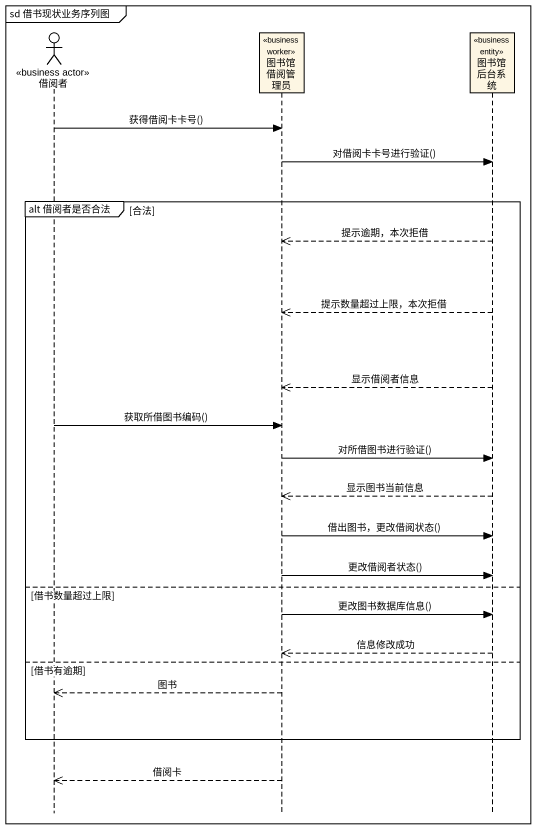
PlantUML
@startuml
mainframe sd 借书现状业务序列图
hide footbox
actor 借阅者 <<business actor>>
participant 图书馆借阅管理员 <<business worker>>
participant 图书馆后台系统 <<business entity>>

借阅者 -> 图书馆借阅管理员 : 获得借阅卡卡号()
图书馆借阅管理员 -> 图书馆后台系统 : 对借阅卡卡号进行验证()
group alt 借阅者是否合法 [合法]
  图书馆后台系统 -->> 图书馆借阅管理员 : 提示逾期，本次拒借
  图书馆后台系统 -->> 图书馆借阅管理员 : 提示数量超过上限，本次拒借
  图书馆后台系统 -->> 图书馆借阅管理员 : 显示借阅者信息
  借阅者 -> 图书馆借阅管理员 : 获取所借图书编码()
  图书馆借阅管理员 -> 图书馆后台系统 : 对所借图书进行验证()
  图书馆后台系统 -->> 图书馆借阅管理员 : 显示图书当前信息
  图书馆借阅管理员 -> 图书馆后台系统 : 借出图书，更改借阅状态()
  图书馆借阅管理员 -> 图书馆后台系统 : 更改借阅者状态()
else 借书数量超过上限
  图书馆借阅管理员 -> 图书馆后台系统 : 更改图书数据库信息()
  图书馆后台系统 -->> 图书馆借阅管理员 : 信息修改成功
else 借书有逾期
  图书馆借阅管理员 -->> 借阅者 : 图书
end
图书馆借阅管理员 -->> 借阅者 : 借阅卡
@enduml
